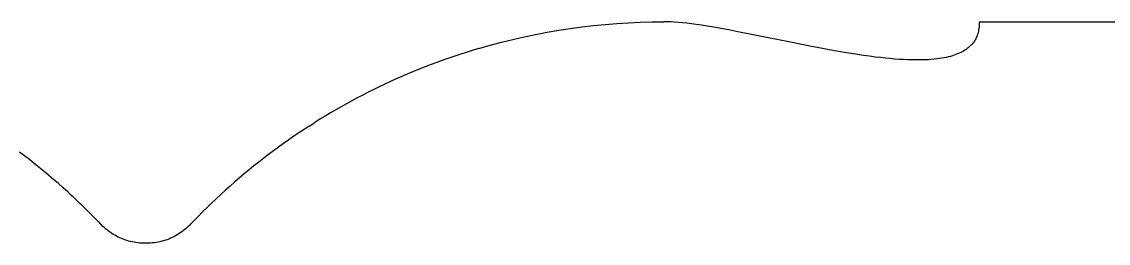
# Model space of a CAD drawing. Header units: millimetres. Extents: x -180 to 2481, y -290 to 1167.
# Drawn here: x 792 to 865.5, y 1151.5 to 1166.6 of the extents above; entities that cross this region are included whole.
import ezdxf

# ---------------------------------------------------------------- set-up
doc = ezdxf.new("R2010")
doc.units = ezdxf.units.MM

# ---------------------------------------------------------------- blocks, each defined once
blk = doc.blocks.new('Cargo Text')
at = {"color": 7}
blk.add_line((143.003, 141.789906), (183.945, 141.789906), dxfattribs=at)
at = {"color": 7, "ltscale": 0.002777}
blk.add_line((183.945, 141.789906), (183.944703, 141.678845), dxfattribs=at)
at = {"color": 7, "ltscale": 0.002708}
blk.add_line((183.944703, 141.678845), (183.948391, 141.5706), dxfattribs=at)
at = {"color": 7, "ltscale": 0.002621}
blk.add_line((183.948391, 141.5706), (183.955949, 141.466016), dxfattribs=at)
at = {"color": 7, "ltscale": 0.002543}
blk.add_line((183.955949, 141.466016), (183.967258, 141.364937), dxfattribs=at)
at = {"color": 7, "ltscale": 0.002472}
blk.add_line((183.967258, 141.364937), (183.982207, 141.267209), dxfattribs=at)
at = {"color": 7, "ltscale": 0.002408}
blk.add_line((183.982207, 141.267209), (184.000703, 141.172682), dxfattribs=at)
at = {"color": 7, "ltscale": 0.002352}
blk.add_line((184.000703, 141.172682), (184.022665, 141.081211), dxfattribs=at)
at = {"color": 7, "ltscale": 0.018092}
blk.add_line((199.566405, 141.006231), (200.276432, 141.14617), dxfattribs=at)
at = {"color": 7, "ltscale": 0.015477}
blk.add_line((200.276432, 141.14617), (200.884491, 141.262378), dxfattribs=at)
at = {"color": 7, "ltscale": 0.013561}
blk.add_line((200.884491, 141.262378), (201.417975, 141.360569), dxfattribs=at)
at = {"color": 7, "ltscale": 0.012113}
blk.add_line((201.417975, 141.360569), (201.895171, 141.444583), dxfattribs=at)
at = {"color": 7, "ltscale": 0.010954}
blk.add_line((201.895171, 141.444583), (202.327321, 141.516821), dxfattribs=at)
at = {"color": 7, "ltscale": 0.009986}
blk.add_line((202.327321, 141.516821), (202.721907, 141.578921), dxfattribs=at)
at = {"color": 7, "ltscale": 0.009155}
blk.add_line((202.721907, 141.578921), (203.084241, 141.632078), dxfattribs=at)
at = {"color": 7, "ltscale": 0.008427}
blk.add_line((203.084241, 141.632078), (203.418289, 141.677216), dxfattribs=at)
at = {"color": 7, "ltscale": 0.007779}
blk.add_line((203.418289, 141.677216), (203.727135, 141.715077), dxfattribs=at)
at = {"color": 7, "ltscale": 0.00753}
blk.add_line((203.727135, 141.715077), (204.02659, 141.747637), dxfattribs=at)
at = {"color": 7, "ltscale": 0.00694}
blk.add_line((204.02659, 141.747637), (204.302969, 141.773455), dxfattribs=at)
at = {"color": 7, "ltscale": 0.006399}
blk.add_line((204.302969, 141.773455), (204.558179, 141.793084), dxfattribs=at)
at = {"color": 7, "ltscale": 0.005909}
blk.add_line((204.558179, 141.793084), (204.794113, 141.807038), dxfattribs=at)
at = {"color": 7, "ltscale": 0.005461}
blk.add_line((204.794113, 141.807038), (205.012385, 141.815774), dxfattribs=at)
at = {"color": 7, "ltscale": 0.005051}
blk.add_line((205.012385, 141.815774), (205.214388, 141.819698), dxfattribs=at)
at = {"color": 7, "ltscale": 0.0018}
blk.add_line((205.214388, 141.819698), (205.2864, 141.820006), dxfattribs=at)
at = {"color": 7, "ltscale": 0.002303}
blk.add_line((184.022665, 141.081211), (184.048026, 140.992656), dxfattribs=at)
at = {"color": 7, "ltscale": 0.002261}
blk.add_line((184.048026, 140.992656), (184.076734, 140.906882), dxfattribs=at)
at = {"color": 7, "ltscale": 0.002227}
blk.add_line((184.076734, 140.906882), (184.108754, 140.823764), dxfattribs=at)
at = {"color": 7, "ltscale": 0.0022}
blk.add_line((184.108754, 140.823764), (184.144062, 140.743179), dxfattribs=at)
at = {"color": 7, "ltscale": 0.002179}
blk.add_line((184.144062, 140.743179), (184.182653, 140.665014), dxfattribs=at)
at = {"color": 7, "ltscale": 0.002166}
blk.add_line((184.182653, 140.665014), (184.224534, 140.589163), dxfattribs=at)
at = {"color": 7, "ltscale": 0.00216}
blk.add_line((184.224534, 140.589163), (184.26973, 140.515529), dxfattribs=at)
at = {"color": 7, "ltscale": 0.002161}
blk.add_line((184.26973, 140.515529), (184.318279, 140.444022), dxfattribs=at)
at = {"color": 7, "ltscale": 0.002169}
blk.add_line((184.318279, 140.444022), (184.370235, 140.374562), dxfattribs=at)
at = {"color": 7, "ltscale": 0.019535}
blk.add_line((195.954709, 140.274406), (196.720829, 140.428092), dxfattribs=at)
at = {"color": 7, "ltscale": 0.046762}
blk.add_line((196.720829, 140.428092), (198.553603, 140.801701), dxfattribs=at)
at = {"color": 7, "ltscale": 0.025831}
blk.add_line((198.553603, 140.801701), (199.566405, 141.006231), dxfattribs=at)
at = {"color": 7, "ltscale": 0.002183}
blk.add_line((184.370235, 140.374562), (184.425664, 140.307078), dxfattribs=at)
at = {"color": 7, "ltscale": 0.002205}
blk.add_line((184.425664, 140.307078), (184.484649, 140.241508), dxfattribs=at)
at = {"color": 7, "ltscale": 0.002234}
blk.add_line((184.484649, 140.241508), (184.547284, 140.177802), dxfattribs=at)
at = {"color": 7, "ltscale": 0.002269}
blk.add_line((184.547284, 140.177802), (184.613678, 140.115917), dxfattribs=at)
at = {"color": 7, "ltscale": 0.002312}
blk.add_line((184.613678, 140.115917), (184.683953, 140.055822), dxfattribs=at)
at = {"color": 7, "ltscale": 0.002361}
blk.add_line((184.683953, 140.055822), (184.758242, 139.997496), dxfattribs=at)
at = {"color": 7, "ltscale": 0.002418}
blk.add_line((184.758242, 139.997496), (184.83669, 139.940926), dxfattribs=at)
at = {"color": 7, "ltscale": 0.002482}
blk.add_line((184.83669, 139.940926), (184.919454, 139.88611), dxfattribs=at)
at = {"color": 7, "ltscale": 0.002553}
blk.add_line((184.919454, 139.88611), (185.0067, 139.833058), dxfattribs=at)
at = {"color": 7, "ltscale": 0.002631}
blk.add_line((185.0067, 139.833058), (185.098609, 139.781786), dxfattribs=at)
at = {"color": 7, "ltscale": 0.002717}
blk.add_line((185.098609, 139.781786), (185.195366, 139.732321), dxfattribs=at)
at = {"color": 7, "ltscale": 0.00281}
blk.add_line((185.195366, 139.732321), (185.297172, 139.684698), dxfattribs=at)
at = {"color": 7, "ltscale": 0.002911}
blk.add_line((185.297172, 139.684698), (185.404233, 139.638963), dxfattribs=at)
at = {"color": 7, "ltscale": 0.011125}
blk.add_line((192.178203, 139.595735), (192.617872, 139.664413), dxfattribs=at)
at = {"color": 7, "ltscale": 0.011777}
blk.add_line((192.617872, 139.664413), (193.082717, 139.740807), dxfattribs=at)
at = {"color": 7, "ltscale": 0.012512}
blk.add_line((193.082717, 139.740807), (193.575952, 139.825619), dxfattribs=at)
at = {"color": 7, "ltscale": 0.013358}
blk.add_line((193.575952, 139.825619), (194.101894, 139.91977), dxfattribs=at)
at = {"color": 7, "ltscale": 0.014359}
blk.add_line((194.101894, 139.91977), (194.666623, 140.024522), dxfattribs=at)
at = {"color": 7, "ltscale": 0.015594}
blk.add_line((194.666623, 140.024522), (195.279256, 140.141733), dxfattribs=at)
at = {"color": 7, "ltscale": 0.017209}
blk.add_line((195.279256, 140.141733), (195.954709, 140.274406), dxfattribs=at)
at = {"color": 7, "ltscale": 0.009817}
blk.add_line((217.7985, 140.004908), (218.174382, 139.89123), dxfattribs=at)
at = {"color": 7, "ltscale": 0.010848}
blk.add_line((218.174382, 139.89123), (218.588591, 139.761984), dxfattribs=at)
at = {"color": 7, "ltscale": 0.010821}
blk.add_line((218.588591, 139.761984), (219.000562, 139.629245), dxfattribs=at)
at = {"color": 7, "ltscale": 0.003019}
blk.add_line((185.404233, 139.638963), (185.516768, 139.595167), dxfattribs=at)
at = {"color": 7, "ltscale": 0.003135}
blk.add_line((185.516768, 139.595167), (185.635003, 139.553373), dxfattribs=at)
at = {"color": 7, "ltscale": 0.003259}
blk.add_line((185.635003, 139.553373), (185.759175, 139.513647), dxfattribs=at)
at = {"color": 7, "ltscale": 0.003392}
blk.add_line((185.759175, 139.513647), (185.88953, 139.476067), dxfattribs=at)
at = {"color": 7, "ltscale": 0.003532}
blk.add_line((185.88953, 139.476067), (186.026324, 139.440716), dxfattribs=at)
at = {"color": 7, "ltscale": 0.003681}
blk.add_line((186.026324, 139.440716), (186.169822, 139.407684), dxfattribs=at)
at = {"color": 7, "ltscale": 0.003839}
blk.add_line((186.169822, 139.407684), (186.320302, 139.377069), dxfattribs=at)
at = {"color": 7, "ltscale": 0.004006}
blk.add_line((186.320302, 139.377069), (186.478051, 139.348973), dxfattribs=at)
at = {"color": 7, "ltscale": 0.004182}
blk.add_line((186.478051, 139.348973), (186.643366, 139.323508), dxfattribs=at)
at = {"color": 7, "ltscale": 0.004367}
blk.add_line((186.643366, 139.323508), (186.81656, 139.300788), dxfattribs=at)
at = {"color": 7, "ltscale": 0.004562}
blk.add_line((186.81656, 139.300788), (186.997956, 139.280937), dxfattribs=at)
at = {"color": 7, "ltscale": 0.004767}
blk.add_line((186.997956, 139.280937), (187.187894, 139.264083), dxfattribs=at)
at = {"color": 7, "ltscale": 0.004983}
blk.add_line((187.187894, 139.264083), (187.386727, 139.25036), dxfattribs=at)
at = {"color": 7, "ltscale": 0.005209}
blk.add_line((187.386727, 139.25036), (187.594827, 139.239909), dxfattribs=at)
at = {"color": 7, "ltscale": 0.005447}
blk.add_line((187.594827, 139.239909), (187.812586, 139.232876), dxfattribs=at)
at = {"color": 7, "ltscale": 0.005696}
blk.add_line((187.812586, 139.232876), (188.040416, 139.229415), dxfattribs=at)
at = {"color": 7, "ltscale": 0.005958}
blk.add_line((188.040416, 139.229415), (188.278756, 139.229686), dxfattribs=at)
at = {"color": 7, "ltscale": 0.006234}
blk.add_line((188.278756, 139.229686), (188.528071, 139.233856), dxfattribs=at)
at = {"color": 7, "ltscale": 0.006523}
blk.add_line((188.528071, 139.233856), (188.78886, 139.2421), dxfattribs=at)
at = {"color": 7, "ltscale": 0.006827}
blk.add_line((188.78886, 139.2421), (189.061661, 139.254603), dxfattribs=at)
at = {"color": 7, "ltscale": 0.007147}
blk.add_line((189.061661, 139.254603), (189.347056, 139.271559), dxfattribs=at)
at = {"color": 7, "ltscale": 0.007485}
blk.add_line((189.347056, 139.271559), (189.645681, 139.293172), dxfattribs=at)
at = {"color": 7, "ltscale": 0.007842}
blk.add_line((189.645681, 139.293172), (189.958236, 139.319662), dxfattribs=at)
at = {"color": 7, "ltscale": 0.00822}
blk.add_line((189.958236, 139.319662), (190.285501, 139.351261), dxfattribs=at)
at = {"color": 7, "ltscale": 0.008621}
blk.add_line((190.285501, 139.351261), (190.628352, 139.388222), dxfattribs=at)
at = {"color": 7, "ltscale": 0.009049}
blk.add_line((190.628352, 139.388222), (190.987788, 139.430824), dxfattribs=at)
at = {"color": 7, "ltscale": 0.009507}
blk.add_line((190.987788, 139.430824), (191.364961, 139.479371), dxfattribs=at)
at = {"color": 7, "ltscale": 0.010001}
blk.add_line((191.364961, 139.479371), (191.761226, 139.53421), dxfattribs=at)
at = {"color": 7, "ltscale": 0.010537}
blk.add_line((191.761226, 139.53421), (192.178203, 139.595735), dxfattribs=at)
at = {"color": 7, "ltscale": 0.010794}
blk.add_line((219.000562, 139.629245), (219.410266, 139.493032), dxfattribs=at)
at = {"color": 7, "ltscale": 0.010768}
blk.add_line((219.410266, 139.493032), (219.817695, 139.353358), dxfattribs=at)
at = {"color": 7, "ltscale": 0.010742}
blk.add_line((219.817695, 139.353358), (220.222839, 139.210238), dxfattribs=at)
at = {"color": 7, "ltscale": 0.010717}
blk.add_line((220.222839, 139.210238), (220.625687, 139.063684), dxfattribs=at)
at = {"color": 7, "ltscale": 0.010693}
blk.add_line((220.625687, 139.063684), (221.026231, 138.913711), dxfattribs=at)
at = {"color": 7, "ltscale": 0.010669}
blk.add_line((221.026231, 138.913711), (221.424461, 138.760331), dxfattribs=at)
at = {"color": 7, "ltscale": 0.010645}
blk.add_line((221.424461, 138.760331), (221.820368, 138.603558), dxfattribs=at)
at = {"color": 7, "ltscale": 0.010623}
blk.add_line((221.820368, 138.603558), (222.213943, 138.443405), dxfattribs=at)
at = {"color": 7, "ltscale": 0.010601}
blk.add_line((222.213943, 138.443405), (222.605177, 138.279885), dxfattribs=at)
at = {"color": 7, "ltscale": 0.010579}
blk.add_line((222.605177, 138.279885), (222.994061, 138.113009), dxfattribs=at)
at = {"color": 7, "ltscale": 0.010559}
blk.add_line((222.994061, 138.113009), (223.380587, 137.942792), dxfattribs=at)
at = {"color": 7, "ltscale": 0.010539}
blk.add_line((223.380587, 137.942792), (223.764746, 137.769245), dxfattribs=at)
at = {"color": 7, "ltscale": 0.010519}
blk.add_line((223.764746, 137.769245), (224.146529, 137.592381), dxfattribs=at)
at = {"color": 7, "ltscale": 0.0105}
blk.add_line((224.146529, 137.592381), (224.525929, 137.412211), dxfattribs=at)
at = {"color": 7, "ltscale": 0.010482}
blk.add_line((224.525929, 137.412211), (224.902937, 137.228747), dxfattribs=at)
at = {"color": 7, "ltscale": 0.010464}
blk.add_line((224.902937, 137.228747), (225.277544, 137.042002), dxfattribs=at)
at = {"color": 7, "ltscale": 0.010447}
blk.add_line((225.277544, 137.042002), (225.649743, 136.851987), dxfattribs=at)
at = {"color": 7, "ltscale": 0.010431}
blk.add_line((225.649743, 136.851987), (226.019525, 136.658714), dxfattribs=at)
at = {"color": 7, "ltscale": 0.010416}
blk.add_line((226.019525, 136.658714), (226.386883, 136.462193), dxfattribs=at)
at = {"color": 7, "ltscale": 0.010401}
blk.add_line((226.386883, 136.462193), (226.751808, 136.262436), dxfattribs=at)
at = {"color": 7, "ltscale": 0.010386}
blk.add_line((226.751808, 136.262436), (227.114293, 136.059454), dxfattribs=at)
at = {"color": 7, "ltscale": 0.010373}
blk.add_line((227.114293, 136.059454), (227.47433, 135.853257), dxfattribs=at)
at = {"color": 7, "ltscale": 0.01036}
blk.add_line((227.47433, 135.853257), (227.831911, 135.643856), dxfattribs=at)
at = {"color": 7, "ltscale": 0.010347}
blk.add_line((227.831911, 135.643856), (228.187027, 135.431262), dxfattribs=at)
at = {"color": 7, "ltscale": 0.010336}
blk.add_line((228.187027, 135.431262), (228.539672, 135.215485), dxfattribs=at)
at = {"color": 7, "ltscale": 0.010325}
blk.add_line((228.539672, 135.215485), (228.889837, 134.996535), dxfattribs=at)
at = {"color": 7, "ltscale": 0.011225}
blk.add_line((229.268115, 134.75468), (228.889837, 134.996535), dxfattribs=at)
at = {"color": 7, "ltscale": 0.010446}
blk.add_line((229.268115, 134.75468), (229.617896, 134.526113), dxfattribs=at)
at = {"color": 7, "ltscale": 0.010453}
blk.add_line((229.617896, 134.526113), (229.965713, 134.294051), dxfattribs=at)
at = {"color": 7, "ltscale": 0.010461}
blk.add_line((229.965713, 134.294051), (230.311556, 134.058498), dxfattribs=at)
at = {"color": 7, "ltscale": 0.010469}
blk.add_line((230.311556, 134.058498), (230.655412, 133.81946), dxfattribs=at)
at = {"color": 7, "ltscale": 0.010478}
blk.add_line((230.655412, 133.81946), (230.997263, 133.576944), dxfattribs=at)
at = {"color": 7, "ltscale": 0.010488}
blk.add_line((230.997263, 133.576944), (231.337094, 133.330958), dxfattribs=at)
at = {"color": 7, "ltscale": 0.010498}
blk.add_line((231.337094, 133.330958), (231.67489, 133.081508), dxfattribs=at)
at = {"color": 7, "ltscale": 0.010508}
blk.add_line((231.67489, 133.081508), (232.010634, 132.828602), dxfattribs=at)
at = {"color": 7, "ltscale": 0.01052}
blk.add_line((232.010634, 132.828602), (232.34431, 132.572246), dxfattribs=at)
at = {"color": 7, "ltscale": 0.010531}
blk.add_line((232.34431, 132.572246), (232.675903, 132.312448), dxfattribs=at)
at = {"color": 7, "ltscale": 0.010543}
blk.add_line((232.675903, 132.312448), (233.005395, 132.049215), dxfattribs=at)
at = {"color": 7, "ltscale": 0.010577}
blk.add_line((247.861621, 132.217219), (248.193848, 132.479155), dxfattribs=at)
at = {"color": 7, "ltscale": 0.010566}
blk.add_line((248.193848, 132.479155), (248.5282, 132.73767), dxfattribs=at)
at = {"color": 7, "ltscale": 0.010556}
for p, q in [((248.5282, 132.73767), (248.864665, 132.992763)), ((233.005395, 132.049215), (233.332771, 131.782554))]:
    blk.add_line(p, q, dxfattribs=at)
at = {"color": 7, "ltscale": 0.010569}
blk.add_line((233.332771, 131.782554), (233.658015, 131.512472), dxfattribs=at)
at = {"color": 7, "ltscale": 0.010613}
blk.add_line((246.877793, 131.410923), (247.203582, 131.683101), dxfattribs=at)
at = {"color": 7, "ltscale": 0.0106}
blk.add_line((247.203582, 131.683101), (247.531529, 131.951867), dxfattribs=at)
at = {"color": 7, "ltscale": 0.010588}
blk.add_line((247.531529, 131.951867), (247.861621, 132.217219), dxfattribs=at)
at = {"color": 7, "ltscale": 0.010583}
blk.add_line((233.658015, 131.512472), (233.981109, 131.238977), dxfattribs=at)
at = {"color": 7, "ltscale": 0.010597}
blk.add_line((233.981109, 131.238977), (234.302037, 130.962076), dxfattribs=at)
at = {"color": 7, "ltscale": 0.010612}
blk.add_line((234.302037, 130.962076), (234.620782, 130.681776), dxfattribs=at)
at = {"color": 7, "ltscale": 0.010656}
blk.add_line((245.913477, 130.573948), (246.232729, 130.856344), dxfattribs=at)
at = {"color": 7, "ltscale": 0.010641}
blk.add_line((246.232729, 130.856344), (246.554171, 131.135337), dxfattribs=at)
at = {"color": 7, "ltscale": 0.010627}
for p, q in [((246.554171, 131.135337), (246.877793, 131.410923)), ((234.620782, 130.681776), (234.937328, 130.398085))]:
    blk.add_line(p, q, dxfattribs=at)
at = {"color": 7, "ltscale": 0.010642}
blk.add_line((234.937328, 130.398085), (235.251657, 130.11101), dxfattribs=at)
at = {"color": 7, "ltscale": 0.010658}
blk.add_line((235.251657, 130.11101), (235.563753, 129.82056), dxfattribs=at)
at = {"color": 7, "ltscale": 0.010665}
blk.add_line((245.596599, 130.288306), (245.913477, 130.573948), dxfattribs=at)
at = {"color": 7, "ltscale": 0.010675}
blk.add_line((235.563753, 129.82056), (235.873599, 129.526741), dxfattribs=at)
at = {"color": 7, "ltscale": 0.010692}
blk.add_line((235.873599, 129.526741), (236.181176, 129.229562), dxfattribs=at)
at = {"color": 7, "ltscale": 0.01071}
blk.add_line((236.181176, 129.229562), (236.486468, 128.92903), dxfattribs=at)
at = {"color": 7, "ltscale": 0.010728}
blk.add_line((236.486468, 128.92903), (236.789457, 128.625154), dxfattribs=at)
at = {"color": 7, "ltscale": 0.010747}
blk.add_line((236.789457, 128.625154), (237.090126, 128.317942), dxfattribs=at)
at = {"color": 7, "ltscale": 0.007461}
blk.add_line((237.090126, 128.317942), (237.2972, 128.103006), dxfattribs=at)
at = {"color": 7, "ltscale": 0.002776}
for p, q in [((237.2972, 128.103006), (237.37491, 128.023688)), ((240.339383, 126.807323), (240.450397, 126.808823))]:
    blk.add_line(p, q, dxfattribs=at)
at = {"color": 7, "ltscale": 0.00343}
for p, q in [((237.37491, 128.023688), (237.473481, 127.928226)), ((240.450397, 126.808823), (240.587481, 126.81428))]:
    blk.add_line(p, q, dxfattribs=at)
at = {"color": 7, "ltscale": 0.003384}
blk.add_line((237.473481, 127.928226), (237.573459, 127.836984), dxfattribs=at)
at = {"color": 7, "ltscale": 0.003372}
blk.add_line((243.140808, 127.883601), (243.238996, 127.976051), dxfattribs=at)
at = {"color": 7, "ltscale": 0.003418}
blk.add_line((243.238996, 127.976051), (243.335771, 128.072651), dxfattribs=at)
at = {"color": 7, "ltscale": 0.001465}
blk.add_line((243.335771, 128.072651), (243.3764, 128.114906), dxfattribs=at)
at = {"color": 7, "ltscale": 0.00334}
blk.add_line((237.573459, 127.836984), (237.674787, 127.749936), dxfattribs=at)
at = {"color": 7, "ltscale": 0.0033}
blk.add_line((237.674787, 127.749936), (237.777465, 127.667014), dxfattribs=at)
at = {"color": 7, "ltscale": 0.003264}
blk.add_line((237.777465, 127.667014), (237.881496, 127.588151), dxfattribs=at)
at = {"color": 7, "ltscale": 0.003232}
blk.add_line((237.881496, 127.588151), (237.986886, 127.513285), dxfattribs=at)
at = {"color": 7, "ltscale": 0.003204}
for p, q in [((237.986886, 127.513285), (238.093646, 127.44236)), ((241.241974, 126.899474), (241.366963, 126.927791))]:
    blk.add_line(p, q, dxfattribs=at)
at = {"color": 7, "ltscale": 0.003181}
for p, q in [((238.093646, 127.44236), (238.20179, 127.375323)), ((241.366963, 126.927791), (241.490095, 126.959794))]:
    blk.add_line(p, q, dxfattribs=at)
at = {"color": 7, "ltscale": 0.003162}
blk.add_line((238.20179, 127.375323), (238.311338, 127.312129), dxfattribs=at)
at = {"color": 7, "ltscale": 0.003147}
blk.add_line((238.311338, 127.312129), (238.422308, 127.252736), dxfattribs=at)
at = {"color": 7, "ltscale": 0.003136}
for p, q in [((238.422308, 127.252736), (238.534728, 127.197107)), ((241.730972, 127.034788), (241.848805, 127.077759))]:
    blk.add_line(p, q, dxfattribs=at)
at = {"color": 7, "ltscale": 0.003129}
for p, q in [((238.534728, 127.197107), (238.648624, 127.145213)), ((241.848805, 127.077759), (241.964956, 127.124377))]:
    blk.add_line(p, q, dxfattribs=at)
at = {"color": 7, "ltscale": 0.003126}
for p, q in [((241.964956, 127.124377), (242.079465, 127.174647)), ((238.648624, 127.145213), (238.764027, 127.09703))]:
    blk.add_line(p, q, dxfattribs=at)
at = {"color": 7, "ltscale": 0.003128}
for p, q in [((242.079465, 127.174647), (242.192368, 127.22858)), ((238.764027, 127.09703), (238.88097, 127.052537))]:
    blk.add_line(p, q, dxfattribs=at)
at = {"color": 7, "ltscale": 0.003134}
for p, q in [((242.192368, 127.22858), (242.303699, 127.286194)), ((238.88097, 127.052537), (238.99949, 127.011724))]:
    blk.add_line(p, q, dxfattribs=at)
at = {"color": 7, "ltscale": 0.003144}
for p, q in [((242.303699, 127.286194), (242.413488, 127.347513)), ((238.99949, 127.011724), (239.119624, 126.974584))]:
    blk.add_line(p, q, dxfattribs=at)
at = {"color": 7, "ltscale": 0.003158}
for p, q in [((242.413488, 127.347513), (242.521765, 127.412565)), ((239.119624, 126.974584), (239.241414, 126.941116))]:
    blk.add_line(p, q, dxfattribs=at)
at = {"color": 7, "ltscale": 0.003176}
for p, q in [((242.521765, 127.412565), (242.628554, 127.481386)), ((239.241414, 126.941116), (239.364901, 126.911326))]:
    blk.add_line(p, q, dxfattribs=at)
at = {"color": 7, "ltscale": 0.003198}
for p, q in [((242.628554, 127.481386), (242.733876, 127.554016)), ((239.364901, 126.911326), (239.490129, 126.885227))]:
    blk.add_line(p, q, dxfattribs=at)
at = {"color": 7, "ltscale": 0.003225}
blk.add_line((242.733876, 127.554016), (242.83775, 127.630499), dxfattribs=at)
at = {"color": 7, "ltscale": 0.003255}
for p, q in [((242.83775, 127.630499), (242.94019, 127.710887)), ((239.617143, 126.862837), (239.74599, 126.844179))]:
    blk.add_line(p, q, dxfattribs=at)
at = {"color": 7, "ltscale": 0.00329}
blk.add_line((242.94019, 127.710887), (243.041207, 127.795235), dxfattribs=at)
at = {"color": 7, "ltscale": 0.003329}
blk.add_line((243.041207, 127.795235), (243.140808, 127.883601), dxfattribs=at)
at = {"color": 7, "ltscale": 0.003224}
blk.add_line((239.490129, 126.885227), (239.617143, 126.862837), dxfattribs=at)
at = {"color": 7, "ltscale": 0.003289}
blk.add_line((239.74599, 126.844179), (239.876717, 126.829284), dxfattribs=at)
at = {"color": 7, "ltscale": 0.003328}
blk.add_line((239.876717, 126.829284), (240.009371, 126.818187), dxfattribs=at)
at = {"color": 7, "ltscale": 0.003371}
blk.add_line((240.009371, 126.818187), (240.144002, 126.810932), dxfattribs=at)
at = {"color": 7, "ltscale": 0.003417}
blk.add_line((240.144002, 126.810932), (240.280656, 126.807564), dxfattribs=at)
at = {"color": 7, "ltscale": 0.001468}
blk.add_line((240.280656, 126.807564), (240.339383, 126.807323), dxfattribs=at)
at = {"color": 7, "ltscale": 0.003383}
blk.add_line((240.587481, 126.81428), (240.722484, 126.823666), dxfattribs=at)
at = {"color": 7, "ltscale": 0.003339}
blk.add_line((240.722484, 126.823666), (240.855385, 126.836924), dxfattribs=at)
at = {"color": 7, "ltscale": 0.003299}
blk.add_line((240.855385, 126.836924), (240.986234, 126.854006), dxfattribs=at)
at = {"color": 7, "ltscale": 0.003263}
blk.add_line((240.986234, 126.854006), (241.115081, 126.874869), dxfattribs=at)
at = {"color": 7, "ltscale": 0.003231}
blk.add_line((241.115081, 126.874869), (241.241974, 126.899474), dxfattribs=at)
at = {"color": 7, "ltscale": 0.003161}
blk.add_line((241.490095, 126.959794), (241.611416, 126.995464), dxfattribs=at)
at = {"color": 7, "ltscale": 0.003146}
blk.add_line((241.611416, 126.995464), (241.730972, 127.034788), dxfattribs=at)
at = {"color": 7}
for centre, radius, start, end in [((205.326066, 98.060773), 43.759251, 73.43972, 90.051937), ((274.282871, 98.763641), 42.622843, 132.301028, 136.478432)]:
    blk.add_arc(centre, radius, start, end, dxfattribs=at)

msp = doc.modelspace()

# ---------------------------------------------------------------- block references
at = {"xscale": -1}
msp.add_blockref('Cargo Text', (1040.757, 1024.738), dxfattribs=at)

doc.saveas('drawing.dxf')
